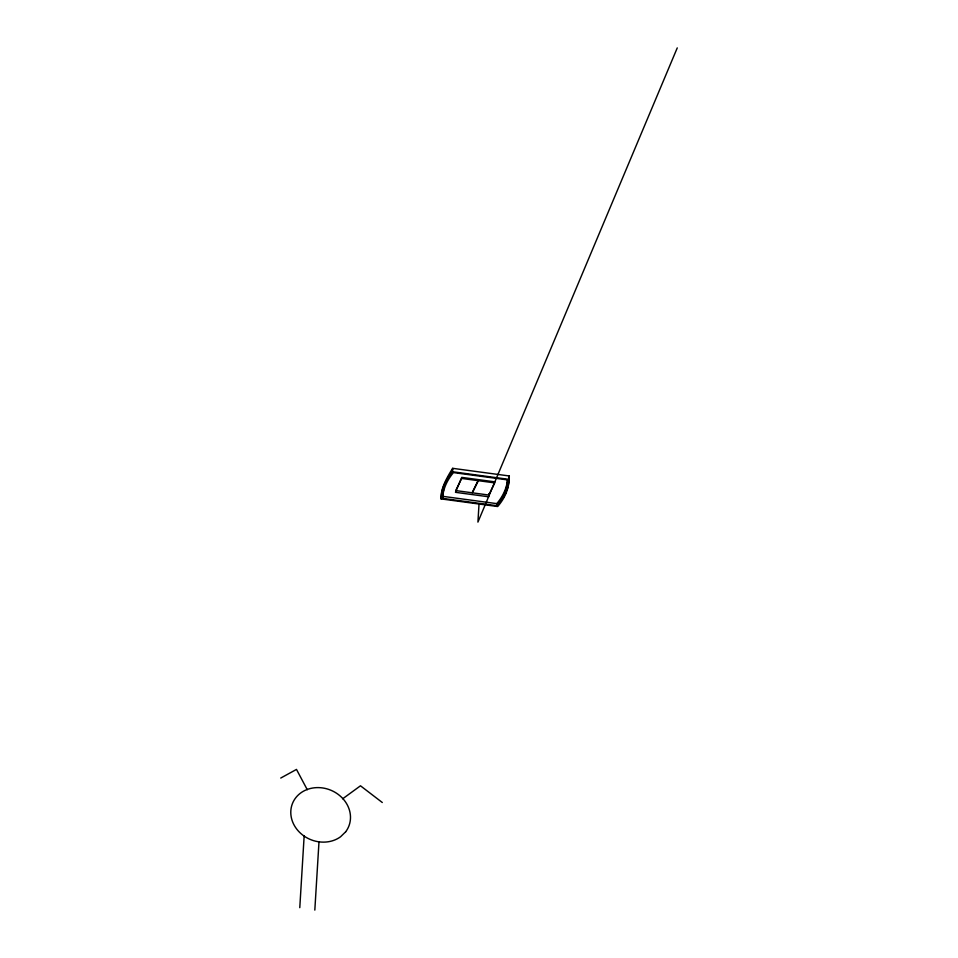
<?xml version="1.0" encoding="UTF-8"?>
<svg xmlns="http://www.w3.org/2000/svg" width="958" height="958" viewBox="0 0 958 958"><rect width="100%" height="100%" fill="white"/><g stroke="black" fill="none" stroke-linecap="round" stroke-linejoin="round"><path stroke-width="1.44" d="M452.595 469.959L452.691 468.33L509.297 475.97L509.081 479.383A177.17 81.059 3.5 0 1 497.669 506.531L441.063 498.902L441.267 495.478A127.342 28.728 -42.1 0 1 452.667 468.342L452.475 471.743A177.17 81.059 3.5 0 0 441.063 498.902M442.632 498.388L442.74 496.651A175.625 80.352 3.5 0 1 452.188 474.174L453.481 472.593L507.512 479.886L507.405 481.635A175.625 80.352 3.5 0 1 497.968 504.1L496.663 505.68L442.632 498.388L442.859 494.603A175.625 80.352 3.5 0 1 443.578 489.957M299.782 907.669L304.165 835.783M314.823 910.1L318.99 841.831M479.024 504.016L477.922 522.11L677.258 47.9M488.843 493.777L488.664 496.795L455.457 492.316L461.732 477.383L494.939 481.862M496.663 505.68L496.795 503.633L498.088 502.052A175.625 80.352 3.5 0 0 507.536 479.587M342.689 798.78L360.483 785.8L382.29 802.505M280.742 778.052L296.489 769.418L307.267 789.715M452.475 471.743L509.081 479.383M442.764 496.34L496.795 503.633M509.309 475.982A127.342 53.983 53.7 0 1 508.339 484.784M507.728 487.43A127.342 53.983 53.7 0 1 506.974 489.933M506.087 492.28A127.342 53.983 53.7 0 1 505.07 494.484M503.908 496.531A127.342 53.983 53.7 0 1 502.603 498.423M461.672 478.437L455.709 490.58L472.09 492.783L478.054 480.641L461.672 478.437M478.353 480.688L472.39 492.831L488.76 495.035L494.735 482.892L478.353 480.688M345.634 831.831L340.557 836.777A30.381 26.68 22.8 0 1 292.058 820.299A30.381 26.68 22.8 0 1 324.87 788.35A30.381 26.68 22.8 0 1 345.634 831.831"/></g></svg>
